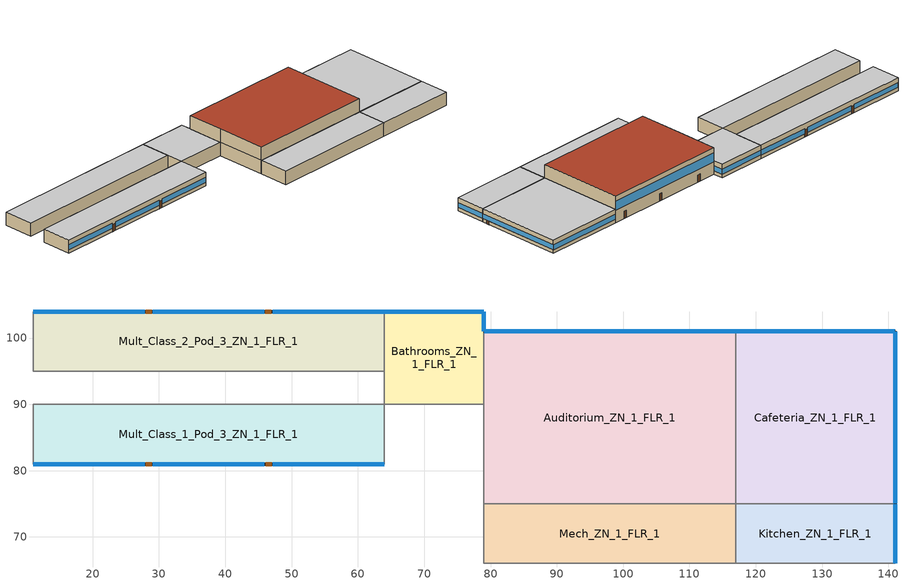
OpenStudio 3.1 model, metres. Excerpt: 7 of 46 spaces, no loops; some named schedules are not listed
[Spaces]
Kitchen_ZN_1_FLR_1
 floor ground: 141,75 141,66 117,66 117,75 z0
 wall outside: 141,66 141,75 z0:4
 wall to Cafeteria_ZN_1_FLR_1: 141,75 117,75 z0:4
 wall to Aux_Gym_ZN_1_FLR_1: 117,66 141,66 z0:4
 wall to Mech_ZN_1_FLR_1: 117,75 117,66 z0:4
 window: 141,66.05 141,74.95 z1.1:2.52
 ceiling to LIBRARY_MEDIA_CENTER_ZN_1_FLR_2: 141,66 141,75 117,75 117,66 z4
Auditorium_ZN_1_FLR_1
 floor ground: 117,101 117,75 79,75 79,101 z0
 wall outside: 117,101 79,101 z0:8
 wall to LIBRARY_MEDIA_CENTER_ZN_1_FLR_2: 117,75 117,101 z4:8
 wall to Main_Corridor_ZN_1_FLR_1: 79,90 79,75 z0:4
 wall to Cafeteria_ZN_1_FLR_1: 117,75 117,101 z0:4
 wall to Bathrooms_ZN_1_FLR_2: 79,101 79,90 z4:8
 wall to Bathrooms_ZN_1_FLR_1: 79,101 79,90 z0:4
 wall to Main_Corridor_ZN_1_FLR_2: 79,90 79,75 z4:8
 wall to Mech_ZN_1_FLR_2: 79,75 117,75 z4:8
 wall to Mech_ZN_1_FLR_1: 79,75 117,75 z0:4
 window: 116.95,101 79.05,101 z3.7:6.5
 door: 113.7,101 112.78,101 / 100,101 99.09,101 / 85.25,101 84.33,101 z0:2.13
 roof outside: 117,75 117,101 79,101 79,75 z8
Cafeteria_ZN_1_FLR_1
 floor ground: 141,101 141,75 117,75 117,101 z0
 wall outside: 141,75 141,101 117,101 z0:4
 window: 141,75.05 141,100.95 / 141,77.49 141,100.95 z1.03:2.51; 140.95,101 117.05,101 z1.1:2.51
 door: 141,76.45 141,77.36 z0:2.13
 ceiling to LIBRARY_MEDIA_CENTER_ZN_1_FLR_2: 141,75 141,101 117,101 117,75 z4
Bathrooms_ZN_1_FLR_1
 floor ground: 79,104 79,90 64,90 64,104 z0
 wall outside: 79,101 79,104 64,104 z0:4
 wall to Corridor_Pod_3_ZN_1_FLR_1: 64,95 64,90 z0:4
 wall to Mult_Class_2_Pod_3_ZN_1_FLR_1: 64,104 64,95 z0:4
 wall to Main_Corridor_ZN_1_FLR_1: 64,90 79,90 z0:4
 window: 78.95,104 64.05,104 z1.1:2.51; 79,101.05 79,103.95 z1.1:2.55
 ceiling to Bathrooms_ZN_1_FLR_2: 79,90 79,104 64,104 64,90 z4
Mult_Class_1_Pod_3_ZN_1_FLR_1
 floor ground: 64,90 64,81 11,81 11,90 z0
 wall outside: 11,81 64,81 z0:4
 wall to Corridor_Pod_3_ZN_1_FLR_1: 64,90 11,90 z0:4
 wall to Corner_Class_1_Pod_3_ZN_1_FLR_1: 11,90 11,81 z0:4
 wall to Main_Corridor_ZN_1_FLR_1: 64,81 64,90 z0:4
 window: 11.05,81 27.87,81 / 29.09,81 45.91,81 / 47.13,81 63.95,81 z1.03:2.5
 door: 28.01,81 28.93,81 / 46.08,81 47,81 z0:2.13
 ceiling to Mult_Class_1_Pod_3_ZN_1_FLR_2: 64,81 64,90 11,90 11,81 z4
Mult_Class_2_Pod_3_ZN_1_FLR_1
 floor ground: 64,104 64,95 11,95 11,104 z0
 wall outside: 64,104 11,104 z0:4
 wall to Corner_Class_2_Pod_3_ZN_1_FLR_1: 11,104 11,95 z0:4
 wall to Corridor_Pod_3_ZN_1_FLR_1: 11,95 64,95 z0:4
 window: 63.95,104 47.13,104 / 45.91,104 29.09,104 / 27.87,104 11.05,104 z1.03:2.5
 door: 46.96,104 46.05,104 / 28.94,104 28.02,104 z0:2.13
 ceiling to Mult_Class_2_Pod_3_ZN_1_FLR_2: 64,95 64,104 11,104 11,95 z4
Mech_ZN_1_FLR_1
 floor ground: 117,75 117,66 79,66 79,75 z0
 wall to Gym_ZN_1_FLR_1: 79,66 117,66 z0:4
 wall to Main_Corridor_ZN_1_FLR_1: 79,75 79,66 z0:4
 ceiling to Mech_ZN_1_FLR_2: 117,66 117,75 79,75 79,66 z4
[Site]
El Paso International Ap  Ut_TX_USA: Latitude {deg}=31.77; Longitude {deg}=-106.5; Time Zone {hr}=-7; Elevation {m}=1186; Terrain=City
[Building]
-SecondarySchool-ASHRAE 169-2006-3B created: 2020-11-10 15:39:57 -0700: North Axis {deg}=0; Default Construction Set=90.1-2010 - SecSchl - ASHRAE 169-2006-3B; Standards Number of Stories=2; Standards Number of Above Ground Stories=2; Standards Building Type=SecondarySchool
[ClimateZones]
Climate Zone Institution Name 1=ASHRAE; Climate Zone Document Name 1=ANSI/ASHRAE Standard 169; Climate Zone Document Year 1=2006; Climate Zone Value 1=3B; Climate Zone Institution Name 2=CEC; Climate Zone Document Name 2=California Climate Zone Descriptions; Climate Zone Document Year 2=1995
[Site:WaterMainsTemperature]
Calculation Method=Correlation; Annual Average Outdoor Air Temperature {C}=17.9417; Maximum Difference In Monthly Average Outdoor Air Temperatures {deltaC}=21.1
[SizingPeriod:DesignDay] Barometric Pressure {Pa}=87865; Sky Clearness=0; Rain Indicator=0; Snow Indicator=0; Day of Month=21; Daylight Saving Time Indicator=0; Humidity Indicating Type=Wetbulb; Dry-Bulb Temperature Range Modifier Type=DefaultMultipliers
Name | Maximum Dry-Bulb Temperature {C} | Daily Dry-Bulb Temperature Range {deltaC} | Humidity Indicating Conditions at Maximum Dry-Bulb | Wind Speed {m/s} | Wind Direction {deg} | Month | Day Type | Solar Model Indicator | ASHRAE Taub | ASHRAE Taud
El Paso International Ap  Ut Ann Clg .4% Condns DB=>MWB | 38.1 | 13 | 18.1 | 3.9 | 280 | 7 | SummerDesignDay | ASHRAETau | 0.605 | 1.547
El Paso International Ap  Ut Ann Htg 99.6% Condns DB | -5.2 | 0 | -5.2 | 2.2 | 20 | 12 | WinterDesignDay | ASHRAEClearSky
[Site:GroundTemperature:BuildingSurface]
20.78, 20.77, 20.81, 20.84, 20.91, 23.19, 23.53, 23.58, 23.59, 21.3, 20.97, 20.85
[Material:NoMass] Thermal Absorptance=0.9; Solar Absorptance=0.7
Name | Roughness | Thermal Resistance {m2-K/W} | Visible Absorptance
CP02 CARPET PAD | VeryRough | 0.21648 | 0.8
Typical Insulation R-6.78 | Smooth | 1.19347 | 0.7
Typical Carpet Pad | Smooth | 0.21648 | 0.8
Typical Insulation R-9.73 | Smooth | 1.71283 | 0.7
Typical Insulation R-19.72 | Smooth | 3.4722 | 0.7
Typical Insulation R-0.58 | Smooth | 0.101875 | 0.7
Typical Insulation R-0.01 | Smooth | 0.001 | 0.7
[Material]
Name | Roughness | Thickness {m} | Conductivity {W/m-K} | Density {kg/m3} | Specific Heat {J/kg-K} | Thermal Absorptance | Solar Absorptance | Visible Absorptance
100mm Normalweight concrete floor | MediumSmooth | 0.1016 | 2.31 | 2322 | 832
G01 13mm gypsum board | Smooth | 0.0127 | 0.16 | 800 | 1090 | 0.9 | 0.7 | 0.5
4 in. Normalweight Concrete Floor | MediumRough | 0.1016 | 2.31 | 2322 | 832 | 0.9 | 0.7 | 0.7
25mm Stucco | Smooth | 0.0254 | 0.72 | 1856 | 840 | 0.9 | 0.7 | 0.7
5/8 in. Gypsum Board | MediumSmooth | 0.0159 | 0.16 | 800 | 1090 | 0.9 | 0.7 | 0.7
Roof Membrane - Highly Reflective | VeryRough | 0.0095 | 0.16 | 1121.29 | 1460 | 0.75 | 0.45 | 0.7
Metal Roof Surface; F08 Metal surface | Smooth | 0.0008 | 45.28 | 7824 | 500 | 0.9 | 0.7 | 0.7
8 in. Normalweight Concrete Floor | MediumRough | 0.2032 | 2.31 | 2322 | 832 | 0.9 | 0.7 | 0.7
8 in. Concrete Block Basement Wall | MediumRough | 0.2032 | 1.326 | 1842 | 912 | 0.9 | 0.7 | 0.7
G05 25mm wood | MediumSmooth | 0.0254 | 0.15 | 608 | 1630 | 0.9 | 0.5 | 0.5
Std Wood 6inch | MediumSmooth | 0.15 | 0.12 | 540 | 1210 | 0.9 | 0.7 | 0.7
[DefaultConstructionSet]
90.1-2010 - SecSchl - ASHRAE 169-2006-3B: Default Exterior Surface Constructions=Default Surface Constructions 1; Default Interior Surface Constructions=Default Surface Constructions 2; Default Ground Contact Surface Constructions=Default Surface Constructions 3; Default Exterior SubSurface Constructions=Default Sub Surface Constructions 1; Default Interior SubSurface Constructions=Default Sub Surface Constructions 2; Interior Partition Construction=Typical Interior Partition
[DefaultSurfaceConstructions]
Name | Floor Construction | Wall Construction | Roof Ceiling Construction
Default Surface Constructions 1 | Typical Insulated Exterior Mass Floor R-9.35 | Typical Insulated Steel Framed Exterior Wall R-11.9 | Typical IEAD Roof - Highly Reflective R-20.83
Default Surface Constructions 2 | Typical Interior Floor | Typical Interior Wall | Typical Interior Ceiling
Default Surface Constructions 3 | Smallhotel 2010 Slab Floor | Typical Insulated Basement Mass Wall
[Construction]
Typical Insulated Exterior Mass Floor R-9.35: Typical Insulation R-6.78, 4 in. Normalweight Concrete Floor, Typical Carpet Pad
Typical Insulated Steel Framed Exterior Wall R-11.9: 25mm Stucco, 5/8 in. Gypsum Board, Typical Insulation R-9.73, 5/8 in. Gypsum Board
Typical IEAD Roof - Highly Reflective R-20.83: Roof Membrane - Highly Reflective, Typical Insulation R-19.72, Metal Roof Surface
Typical Interior Floor: 100mm Normalweight concrete floor, CP02 CARPET PAD
Typical Interior Wall: G01 13mm gypsum board, G01 13mm gypsum board
Typical Interior Ceiling: CP02 CARPET PAD, 100mm Normalweight concrete floor
Smallhotel 2010 Slab Floor: 8 in. Normalweight Concrete Floor, CP02 CARPET PAD
Typical Insulated Basement Mass Wall: 8 in. Concrete Block Basement Wall
U 0.62 SHGC 0.25 Dbl Ref-C-H Clr 6mm/6mm Air: REF C CLEAR HI 6MM, AIR 6MM, CLEAR 6MM
Typical Insulated Metal Door R-1.43: F08 Metal surface, Typical Insulation R-0.58
U 0.88 SHGC 0.16 Sgl Ref-A-L Clr 6mm: REF A CLEAR LO 6MM
Typical Overhead Door R-0.86: Typical Insulation R-0.01
U 1.17 SHGC 0.39 Simple Glazing Skylight U-1.17 SHGC 0.39: U 1.17 SHGC 0.39 Simple Glazing U-1.17 SHGC 0.39
Typical Interior Window: Clear 3mm
Typical Interior Door; Typical Interior Partition: G05 25mm wood
InteriorFurnishings: Std Wood 6inch
[DefaultSubSurfaceConstructions]
Name | Fixed Window Construction | Operable Window Construction | Door Construction | Glass Door Construction | Overhead Door Construction | Skylight Construction | Tubular Daylight Dome Construction | Tubular Daylight Diffuser Construction
Default Sub Surface Constructions 1 | U 0.62 SHGC 0.25 Dbl Ref-C-H Clr 6mm/6mm Air | U 0.62 SHGC 0.25 Dbl Ref-C-H Clr 6mm/6mm Air | Typical Insulated Metal Door R-1.43 | U 0.88 SHGC 0.16 Sgl Ref-A-L Clr 6mm | Typical Overhead Door R-0.86 | U 1.17 SHGC 0.39 Simple Glazing Skylight U-1.17 SHGC 0.39 | Typical Interior Window | Typical Interior Window
Default Sub Surface Constructions 2 | Typical Interior Window | Typical Interior Window | Typical Interior Door
[WindowMaterial:Glazing] Optical Data Type=SpectralAverage; Infrared Transmittance at Normal Incidence=0; Front Side Infrared Hemispherical Emissivity=0.84; Conductivity {W/m-K}=0.9; Dirt Correction Factor for Solar and Visible Transmittance=1; Solar Diffusing=No
Name | Thickness {m} | Solar Transmittance at Normal Incidence | Front Side Solar Reflectance at Normal Incidence | Back Side Solar Reflectance at Normal Incidence | Visible Transmittance at Normal Incidence | Front Side Visible Reflectance at Normal Incidence | Back Side Visible Reflectance at Normal Incidence | Back Side Infrared Hemispherical Emissivity
REF C CLEAR HI 6MM | 0.006 | 0.2 | 0.16 | 0.39 | 0.22 | 0.17 | 0.35 | 0.55
CLEAR 6MM | 0.006 | 0.775 | 0.071 | 0.071 | 0.881 | 0.08 | 0.08 | 0.84
REF A CLEAR LO 6MM | 0.006 | 0.066 | 0.341 | 0.493 | 0.08 | 0.41 | 0.37 | 0.4
Clear 3mm | 0.003 | 0.837 | 0.075 | 0.075 | 0.898 | 0.081 | 0.081 | 0.84
[WindowMaterial:Gas]
AIR 6MM: Gas Type=Air; Thickness {m}=0.0063
[WindowMaterial:SimpleGlazingSystem]
U 1.17 SHGC 0.39 Simple Glazing U-1.17 SHGC 0.39: U-Factor {W/m2-K}=6.64357; Solar Heat Gain Coefficient=0.39; Visible Transmittance=0.23
[Space] Building Story=Building Story 1; Part of Total Floor Area=Yes
Name | Space Type | Thermal Zone
Kitchen_ZN_1_FLR_1 | SecondarySchool Kitchen | Kitchen_ZN_1_FLR_1 ZN
Auditorium_ZN_1_FLR_1 | SecondarySchool Auditorium | Auditorium_ZN_1_FLR_1 ZN
Cafeteria_ZN_1_FLR_1 | SecondarySchool Cafeteria | Cafeteria_ZN_1_FLR_1 ZN
Mult_Class_1_Pod_3_ZN_1_FLR_1 | SecondarySchool Classroom | Mult_Class_1_Pod_3_ZN_1_FLR_1 ZN
Mech_ZN_1_FLR_1 | SecondarySchool Mechanical | Mech_ZN_1_FLR_1 ZN
Bathrooms_ZN_1_FLR_1 | SecondarySchool Restroom | Bathrooms_ZN_1_FLR_1 ZN
Mult_Class_2_Pod_3_ZN_1_FLR_1 | SecondarySchool Classroom | Mult_Class_2_Pod_3_ZN_1_FLR_1 ZN
[BuildingStory]
Building Story 1: Nominal Z Coordinate {m}=0
[SpaceType] Standards Building Type=SecondarySchool
Name | Default Schedule Set | Design Specification Outdoor Air Object | Standards Space Type
SecondarySchool Mechanical | SecondarySchool Mechanical Schedule Set | SecondarySchool Mechanical Ventilation | Mechanical
SecondarySchool Cafeteria | SecondarySchool Cafeteria Schedule Set | SecondarySchool Cafeteria Ventilation | Cafeteria
SecondarySchool Kitchen | SecondarySchool Kitchen Schedule Set | SecondarySchool Kitchen Ventilation | Kitchen
SecondarySchool Restroom | SecondarySchool Restroom Schedule Set | SecondarySchool Restroom Ventilation | Restroom
SecondarySchool Auditorium | SecondarySchool Auditorium Schedule Set | SecondarySchool Auditorium Ventilation | Auditorium
SecondarySchool Classroom | SecondarySchool Classroom Schedule Set | SecondarySchool Classroom Ventilation | Classroom
[People:Definition] Number of People Calculation Method=People/Area; Fraction Radiant=0.3
Name | People per Space Floor Area {person/m2}
SecondarySchool Auditorium People Definition | 1.61459
SecondarySchool Cafeteria People Definition | 1.07639
SecondarySchool Classroom People Definition | 0.376737
SecondarySchool Kitchen People Definition | 0.163934
[People] Work Efficiency Schedule=Work Efficiency Schedule; Clothing Insulation Schedule=Clothing Schedule; Air Velocity Schedule=Air Velocity Schedule; Multiplier=1
Name | People Definition | Space or SpaceType
SecondarySchool Auditorium People | SecondarySchool Auditorium People Definition | SecondarySchool Auditorium
SecondarySchool Cafeteria People | SecondarySchool Cafeteria People Definition | SecondarySchool Cafeteria
SecondarySchool Classroom People | SecondarySchool Classroom People Definition | SecondarySchool Classroom
SecondarySchool Kitchen People | SecondarySchool Kitchen People Definition | SecondarySchool Kitchen
[Lights:Definition] Design Level Calculation Method=Watts/Area; Fraction Radiant=0.37; Fraction Visible=0.2; Return Air Fraction=0
Name | Watts per Space Floor Area {W/m2}
SecondarySchool Auditorium Lights Definition | 8.50349
SecondarySchool Cafeteria Lights Definition | 6.99654
SecondarySchool Classroom Lights Definition | 13.3472
SecondarySchool Kitchen Lights Definition | 10.6563
SecondarySchool Mechanical Lights Definition | 10.2257
SecondarySchool Restroom Lights Definition | 10.5486
[Lights] Fraction Replaceable=1
Name | Lights Definition | Space or SpaceType | Schedule
SecondarySchool Auditorium Lights | SecondarySchool Auditorium Lights Definition | SecondarySchool Auditorium
SecondarySchool Cafeteria Lights | SecondarySchool Cafeteria Lights Definition | SecondarySchool Cafeteria
SecondarySchool Classroom Lights | SecondarySchool Classroom Lights Definition | SecondarySchool Classroom | SchoolSecondary BLDG_LIGHT_CLASSROOM_SCH_2010 OccSensor Reduction
SecondarySchool Kitchen Lights | SecondarySchool Kitchen Lights Definition | SecondarySchool Kitchen
SecondarySchool Mechanical Lights | SecondarySchool Mechanical Lights Definition | SecondarySchool Mechanical
SecondarySchool Restroom Lights | SecondarySchool Restroom Lights Definition | SecondarySchool Restroom | SchoolSecondary BLDG_LIGHT_BATH_SCH_2010 OccSensor Reduction
[ElectricEquipment:Definition]
Name | Design Level Calculation Method | Watts per Space Floor Area {W/m2} | Fraction Latent | Fraction Radiant | Fraction Lost | Design Level {W}
SecondarySchool Auditorium Elec Equip Definition | Watts/Area | 4.9514 | 0 | 0.5 | 0
SecondarySchool Cafeteria Elec Equip Definition | Watts/Area | 76.962 | 0 | 0.5 | 0
SecondarySchool Classroom Elec Equip Definition | Watts/Area | 9.99967 | 0 | 0.5 | 0
SecondarySchool Kitchen Elec Equip Definition | Watts/Area | 222.275 | 0.25 | 0.3 | 0.2
SecondarySchool Mechanical Elec Equip Definition; SecondarySchool Restroom Elec Equip Definition | Watts/Area | 3.98265 | 0 | 0.5 | 0
Kitchen Electric Equipment Definition1 | EquipmentLevel |  | 0 | 0.25 | 0 | 1032
Kitchen Electric Equipment Definition2 | EquipmentLevel |  | 0 | 0.25 | 0 | 852
Elevator Lift Motor | EquipmentLevel |  |  | 0.5 |  | 16055
Elevator Fan | EquipmentLevel |  |  | 0.5 |  | 74.7252
Elevator Lights | EquipmentLevel |  |  | 0.5 |  | 32.3486
[ElectricEquipment]
Name | Electric Equipment Definition | Space or SpaceType | Schedule | Multiplier
SecondarySchool Auditorium Elec Equip | SecondarySchool Auditorium Elec Equip Definition | SecondarySchool Auditorium
SecondarySchool Cafeteria Elec Equip | SecondarySchool Cafeteria Elec Equip Definition | SecondarySchool Cafeteria
SecondarySchool Classroom Elec Equip | SecondarySchool Classroom Elec Equip Definition | SecondarySchool Classroom
SecondarySchool Kitchen Elec Equip | SecondarySchool Kitchen Elec Equip Definition | SecondarySchool Kitchen
SecondarySchool Mechanical Elec Equip | SecondarySchool Mechanical Elec Equip Definition | SecondarySchool Mechanical
SecondarySchool Restroom Elec Equip | SecondarySchool Restroom Elec Equip Definition | SecondarySchool Restroom
Kitchen_Reach-in-Freezer | Kitchen Electric Equipment Definition1 | SecondarySchool Kitchen | SchoolSecondary ALWAYS_ON
Kitchen_Reach-in-Refrigerator | Kitchen Electric Equipment Definition2 | SecondarySchool Kitchen | SchoolSecondary ALWAYS_ON
2 Elevator Lift Motors | Elevator Lift Motor | Mech_ZN_1_FLR_1 | SchoolSecondary BLDG_ELEVATORS | 2
2 Elevator Fans | Elevator Fan | Mech_ZN_1_FLR_1 | SchoolSecondary ELEV_LIGHT_FAN_SCH_24_7 | 2
2 Elevator Lights | Elevator Lights | Mech_ZN_1_FLR_1 | SchoolSecondary ELEV_LIGHT_FAN_SCH_24_7 | 2
[DesignSpecification:OutdoorAir] Outdoor Air Method=Sum; Outdoor Air Flow per Person {m3/s-person}=0; Outdoor Air Flow Rate {m3/s}=0; Outdoor Air Flow Air Changes per Hour {1/hr}=0
Name | Outdoor Air Flow per Floor Area {m3/s-m2}
SecondarySchool Auditorium Ventilation | 0.0041148
SecondarySchool Cafeteria Ventilation | 0.0047244
SecondarySchool Classroom Ventilation | 0.0023876
SecondarySchool Kitchen Ventilation | 0.00149466
SecondarySchool Mechanical Ventilation | 0.0006096
SecondarySchool Restroom Ventilation | 0.0003048
[DefaultScheduleSet] People Activity Level Schedule=SchoolSecondary ACTIVITY_SCH; Infiltration Schedule=SchoolSecondary INFIL_SCH_PNNL
Name | Number of People Schedule | Lighting Schedule | Electric Equipment Schedule | Gas Equipment Schedule
SecondarySchool Auditorium Schedule Set | SchoolSecondary BLDG_OCC_SCH_Auditorium | SchoolSecondary BLDG_LIGHT_SCH_2010 | SchoolSecondary BLDG_EQUIP_SCH
SecondarySchool Cafeteria Schedule Set | SchoolSecondary BLDG_OCC_SCH_Cafeteria | SchoolSecondary BLDG_LIGHT_SCH_2010 | SchoolSecondary KITCHEN_ELEC_EQUIP_SCH
SecondarySchool Classroom Schedule Set | SchoolSecondary BLDG_OCC_SCH | SchoolSecondary BLDG_LIGHT_CLASSROOM_SCH_2010 | SchoolSecondary BLDG_EQUIP_SCH
SecondarySchool Kitchen Schedule Set | SchoolSecondary BLDG_OCC_SCH | SchoolSecondary BLDG_LIGHT_SCH_2010 | SchoolSecondary KITCHEN_ELEC_EQUIP_SCH | SchoolSecondary KITCHEN_GAS_EQUIP_SCH
SecondarySchool Mechanical Schedule Set | SchoolSecondary BLDG_OCC_SCH | SchoolSecondary BLDG_LIGHT_MECHANICAL_SCH_2010 | SchoolSecondary BLDG_EQUIP_SCH
SecondarySchool Restroom Schedule Set | SchoolSecondary BLDG_OCC_SCH | SchoolSecondary BLDG_LIGHT_BATH_SCH_2010 | SchoolSecondary BLDG_EQUIP_SCH
[ThermostatSetpoint:DualSetpoint]
Name | Heating Setpoint Temperature Schedule | Cooling Setpoint Temperature Schedule
SecondarySchool Auditorium Thermostat 1; SecondarySchool Cafeteria Thermostat 1; SecondarySchool Kitchen Thermostat 1 | SchoolSecondary HTGSETP_SCH_PSZ_AC | SchoolSecondary CLGSETP_SCH_NO_SETBACK
SecondarySchool Restroom Thermostat 1; SecondarySchool Mechanical Thermostat 1 | SchoolSecondary HTGSETP_SCH_Setback | SchoolSecondary CLGSETP_SCH_Setback
SecondarySchool Classroom Thermostat 17; SecondarySchool Classroom Thermostat 22 | SchoolSecondary HTGSETP_SCH_YES_OPTIMUM | SchoolSecondary CLGSETP_SCH_NO_SETBACK
[GasEquipment:Definition]
SecondarySchool Kitchen Gas Equip Definition: Design Level Calculation Method=Watts/Area; Watts per Space Floor Area {W/m2}=1678.56; Fraction Latent=0.1; Fraction Radiant=0.2; Fraction Lost=0.7
[GasEquipment]
SecondarySchool Kitchen Gas Equip: Gas Equipment Definition=SecondarySchool Kitchen Gas Equip Definition; Space or SpaceType=SecondarySchool Kitchen
[SpaceInfiltration:DesignFlowRate] Schedule=SchoolSecondary INFIL_SCH_PNNL; Design Flow Rate Calculation Method=Flow/ExteriorArea; Constant Term Coefficient=0; Temperature Term Coefficient=0; Velocity Term Coefficient=0.224; Velocity Squared Term Coefficient=0
Name | Space or SpaceType | Flow per Exterior Surface Area {m3/s-m2}
Auditorium_ZN_1_FLR_1 Infiltration | Auditorium_ZN_1_FLR_1 | 0.000134017
Bathrooms_ZN_1_FLR_1 Infiltration | Bathrooms_ZN_1_FLR_1 | 0.000569573
Cafeteria_ZN_1_FLR_1 Infiltration | Cafeteria_ZN_1_FLR_1 | 0.000569573
Kitchen_ZN_1_FLR_1 Infiltration | Kitchen_ZN_1_FLR_1 | 0.000569573
Mult_Class_1_Pod_3_ZN_1_FLR_1 Infiltration | Mult_Class_1_Pod_3_ZN_1_FLR_1 | 0.000569573
Mult_Class_2_Pod_3_ZN_1_FLR_1 Infiltration | Mult_Class_2_Pod_3_ZN_1_FLR_1 | 0.000569573
[ThermalZone] Use Ideal Air Loads=No
Name | Primary Daylighting Control | Fraction of Zone Controlled by Primary Daylighting Control | Thermostat | Secondary Daylighting Control | Fraction of Zone Controlled by Secondary Daylighting Control
Auditorium_ZN_1_FLR_1 ZN | Auditorium_ZN_1_FLR_1 Daylt Sensor 1 | 0.25 | SecondarySchool Auditorium Thermostat 1
Bathrooms_ZN_1_FLR_1 ZN | Bathrooms_ZN_1_FLR_1 Daylt Sensor 1 | 0.096 | SecondarySchool Restroom Thermostat 1 | Bathrooms_ZN_1_FLR_1 Daylt Sensor 2 | 0.096
Cafeteria_ZN_1_FLR_1 ZN | Cafeteria_ZN_1_FLR_1 Daylt Sensor 1 | 0.095 | SecondarySchool Cafeteria Thermostat 1 | Cafeteria_ZN_1_FLR_1 Daylt Sensor 2 | 0.095
Kitchen_ZN_1_FLR_1 ZN |  |  | SecondarySchool Kitchen Thermostat 1
Mech_ZN_1_FLR_1 ZN |  |  | SecondarySchool Mechanical Thermostat 1
Mult_Class_1_Pod_3_ZN_1_FLR_1 ZN | Mult_Class_1_Pod_3_ZN_1_FLR_1 Daylt Sensor 1 | 0.139 | SecondarySchool Classroom Thermostat 17 | Mult_Class_1_Pod_3_ZN_1_FLR_1 Daylt Sensor 2 | 0.139
Mult_Class_2_Pod_3_ZN_1_FLR_1 ZN | Mult_Class_2_Pod_3_ZN_1_FLR_1 Daylt Sensor 1 | 0.139 | SecondarySchool Classroom Thermostat 22 | Mult_Class_2_Pod_3_ZN_1_FLR_1 Daylt Sensor 2 | 0.139
[InternalMass:Definition]
Internal Mass Definition 1: Construction=InteriorFurnishings; Design Level Calculation Method=SurfaceArea/Area; Surface Area per Space Floor Area=2
[InternalMass] Internal Mass Definition=Internal Mass Definition 1; Multiplier=1
Name | Space or SpaceType
Mult_Class_2_Pod_3_ZN_1_FLR_1 Mass | Mult_Class_2_Pod_3_ZN_1_FLR_1
Kitchen_ZN_1_FLR_1 Mass | Kitchen_ZN_1_FLR_1
Auditorium_ZN_1_FLR_1 Mass | Auditorium_ZN_1_FLR_1
Cafeteria_ZN_1_FLR_1 Mass | Cafeteria_ZN_1_FLR_1
Mult_Class_1_Pod_3_ZN_1_FLR_1 Mass | Mult_Class_1_Pod_3_ZN_1_FLR_1
Mech_ZN_1_FLR_1 Mass | Mech_ZN_1_FLR_1
Bathrooms_ZN_1_FLR_1 Mass | Bathrooms_ZN_1_FLR_1
[Exterior:Lights:Definition]
Name | Design Level {W}
Occ Sensing Exterior Lights Def | 8552
NonDimming Exterior Lights Def | 441.8
[Exterior:Lights] Control Option=AstronomicalClock
Name | Exterior Lights Definition | Schedule
Occ Sensing Exterior Lights Def | Occ Sensing Exterior Lights Def | SchoolSecondary Exterior_lighting_schedule_b
NonDimming Exterior Lights Def | NonDimming Exterior Lights Def | SchoolSecondary Exterior_lighting_schedule_a
[Daylighting:Control] Position Z-Coordinate {m}=0.762; Lighting Control Type=Stepped; Minimum Input Power Fraction for Continuous Dimming Control=0.3; Minimum Light Output Fraction for Continuous Dimming Control=0.2; Number of Stepped Control Steps=3; Probability Lighting will be Reset When Needed in Manual Stepped Control=1; Maximum Allowable Discomfort Glare Index=22
Name | Space | Position X-Coordinate {m} | Position Y-Coordinate {m} | Illuminance Setpoint {lux}
Auditorium_ZN_1_FLR_1 Daylt Sensor 1 | Auditorium_ZN_1_FLR_1 | 19 | 21.7076 | 375
Bathrooms_ZN_1_FLR_1 Daylt Sensor 1 | Bathrooms_ZN_1_FLR_1 | 13.3181 | 12.5 | 375
Bathrooms_ZN_1_FLR_1 Daylt Sensor 2 | Bathrooms_ZN_1_FLR_1 | 7.5 | 10.6625 | 375
Cafeteria_ZN_1_FLR_1 Daylt Sensor 1 | Cafeteria_ZN_1_FLR_1 | 22.3464 | 13 | 375
Cafeteria_ZN_1_FLR_1 Daylt Sensor 2 | Cafeteria_ZN_1_FLR_1 | 20.6678 | 14.2192 | 375
Mult_Class_1_Pod_3_ZN_1_FLR_1 Daylt Sensor 1 | Mult_Class_1_Pod_3_ZN_1_FLR_1 | 8.460321 | 1.65176 | 500
Mult_Class_1_Pod_3_ZN_1_FLR_1 Daylt Sensor 2 | Mult_Class_1_Pod_3_ZN_1_FLR_1 | 26.5002 | 3.32854 | 500
Mult_Class_2_Pod_3_ZN_1_FLR_1 Daylt Sensor 1 | Mult_Class_2_Pod_3_ZN_1_FLR_1 | 44.5397 | 7.34824 | 500
Mult_Class_2_Pod_3_ZN_1_FLR_1 Daylt Sensor 2 | Mult_Class_2_Pod_3_ZN_1_FLR_1 | 26.4998 | 5.67146 | 500
